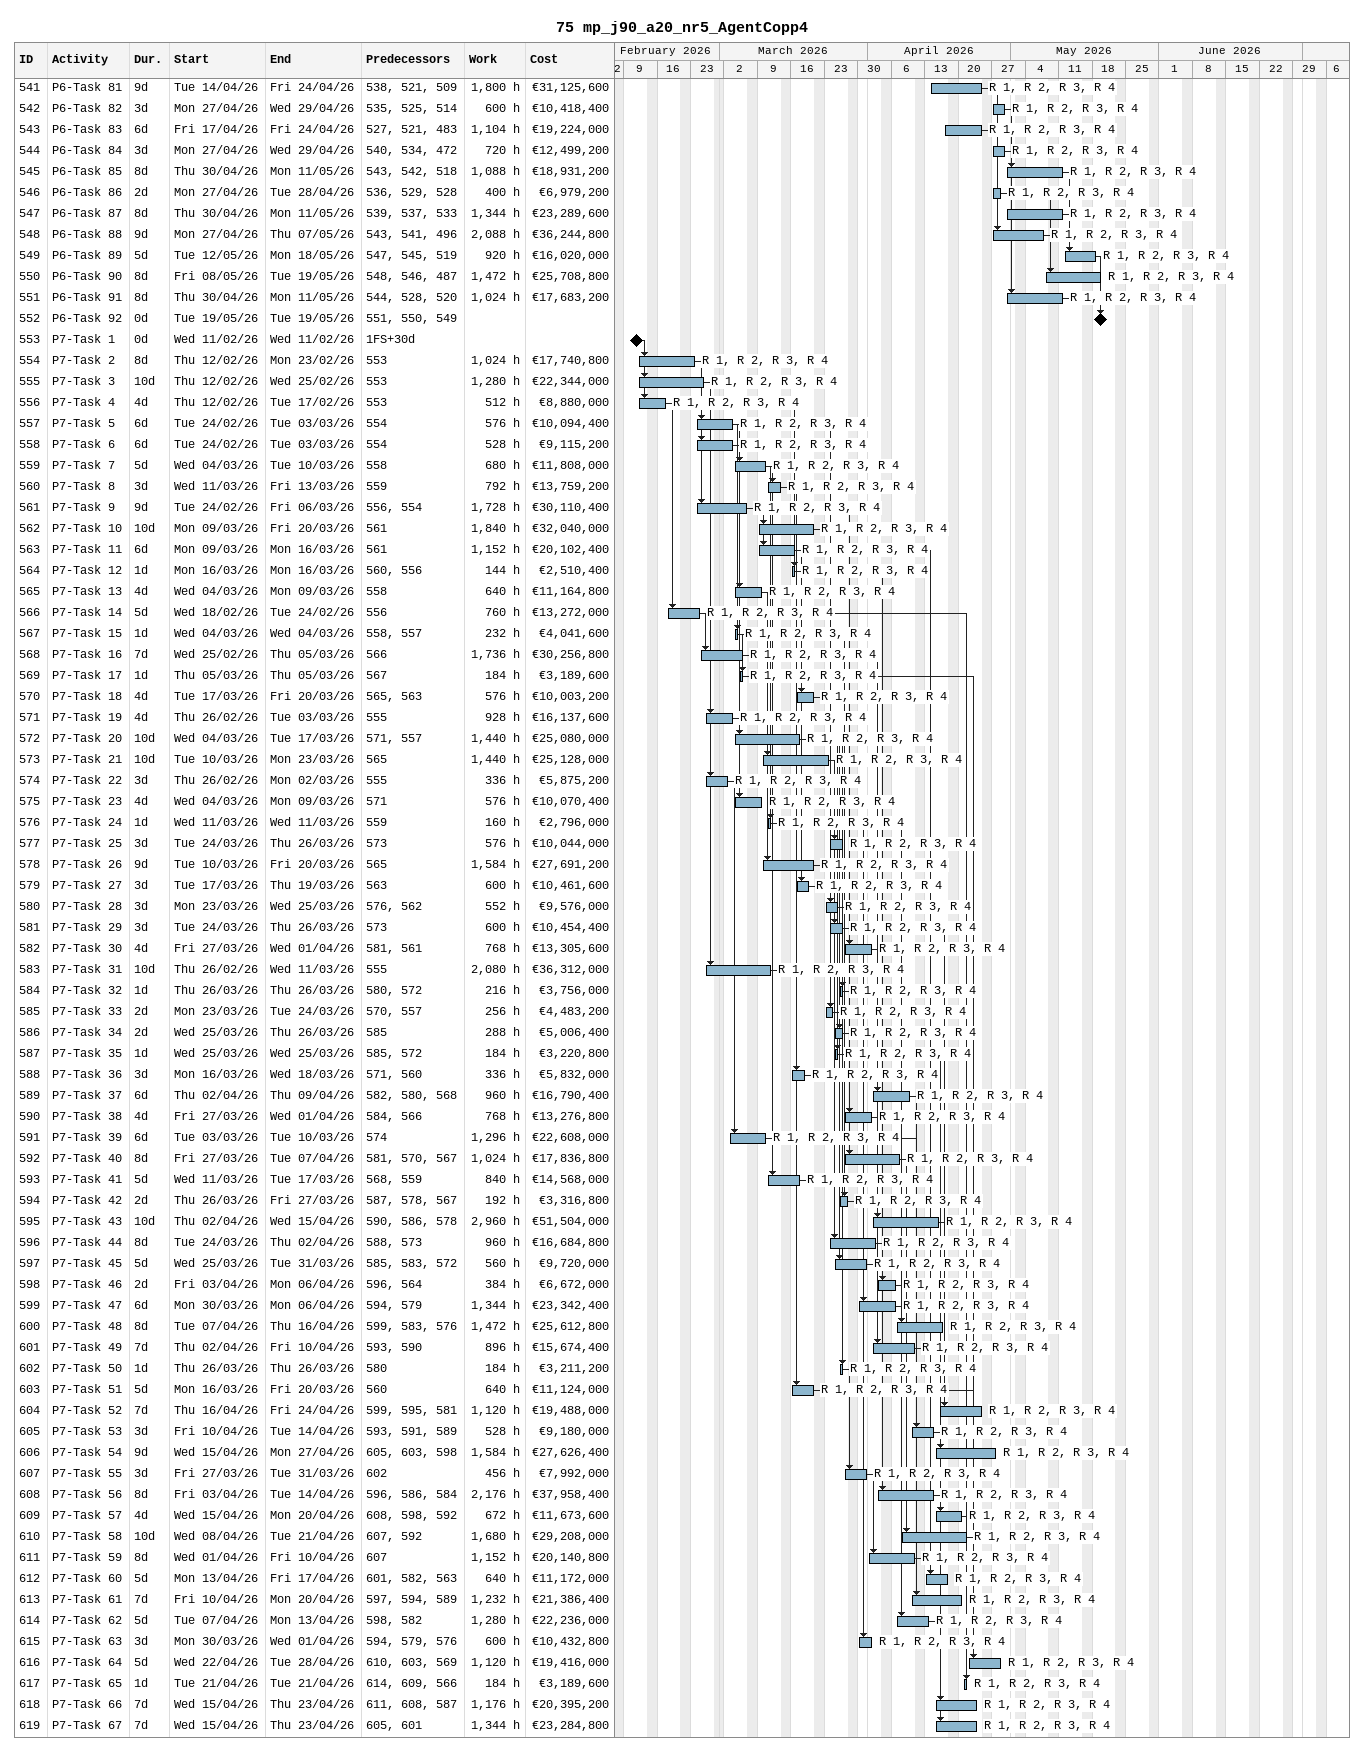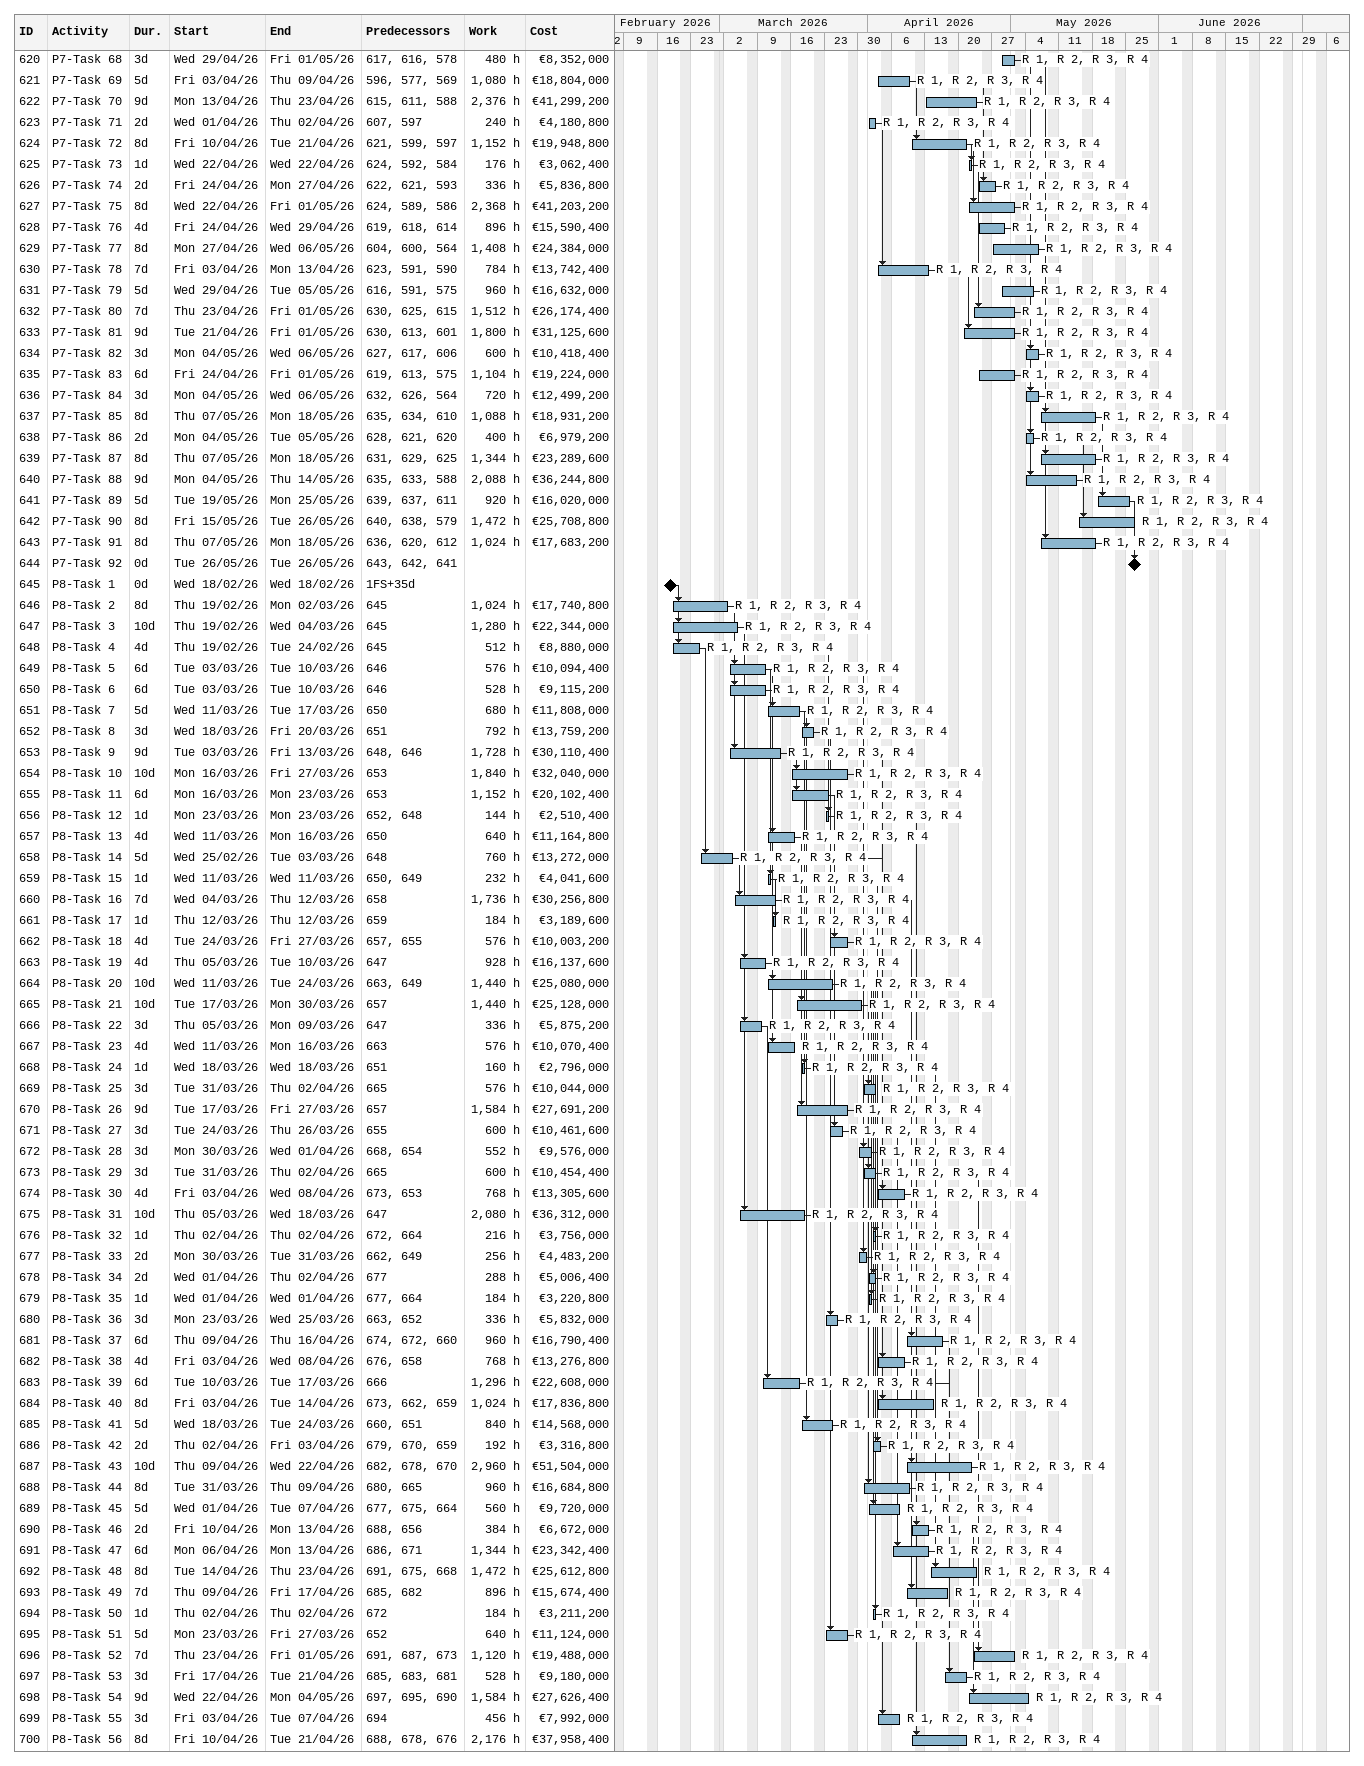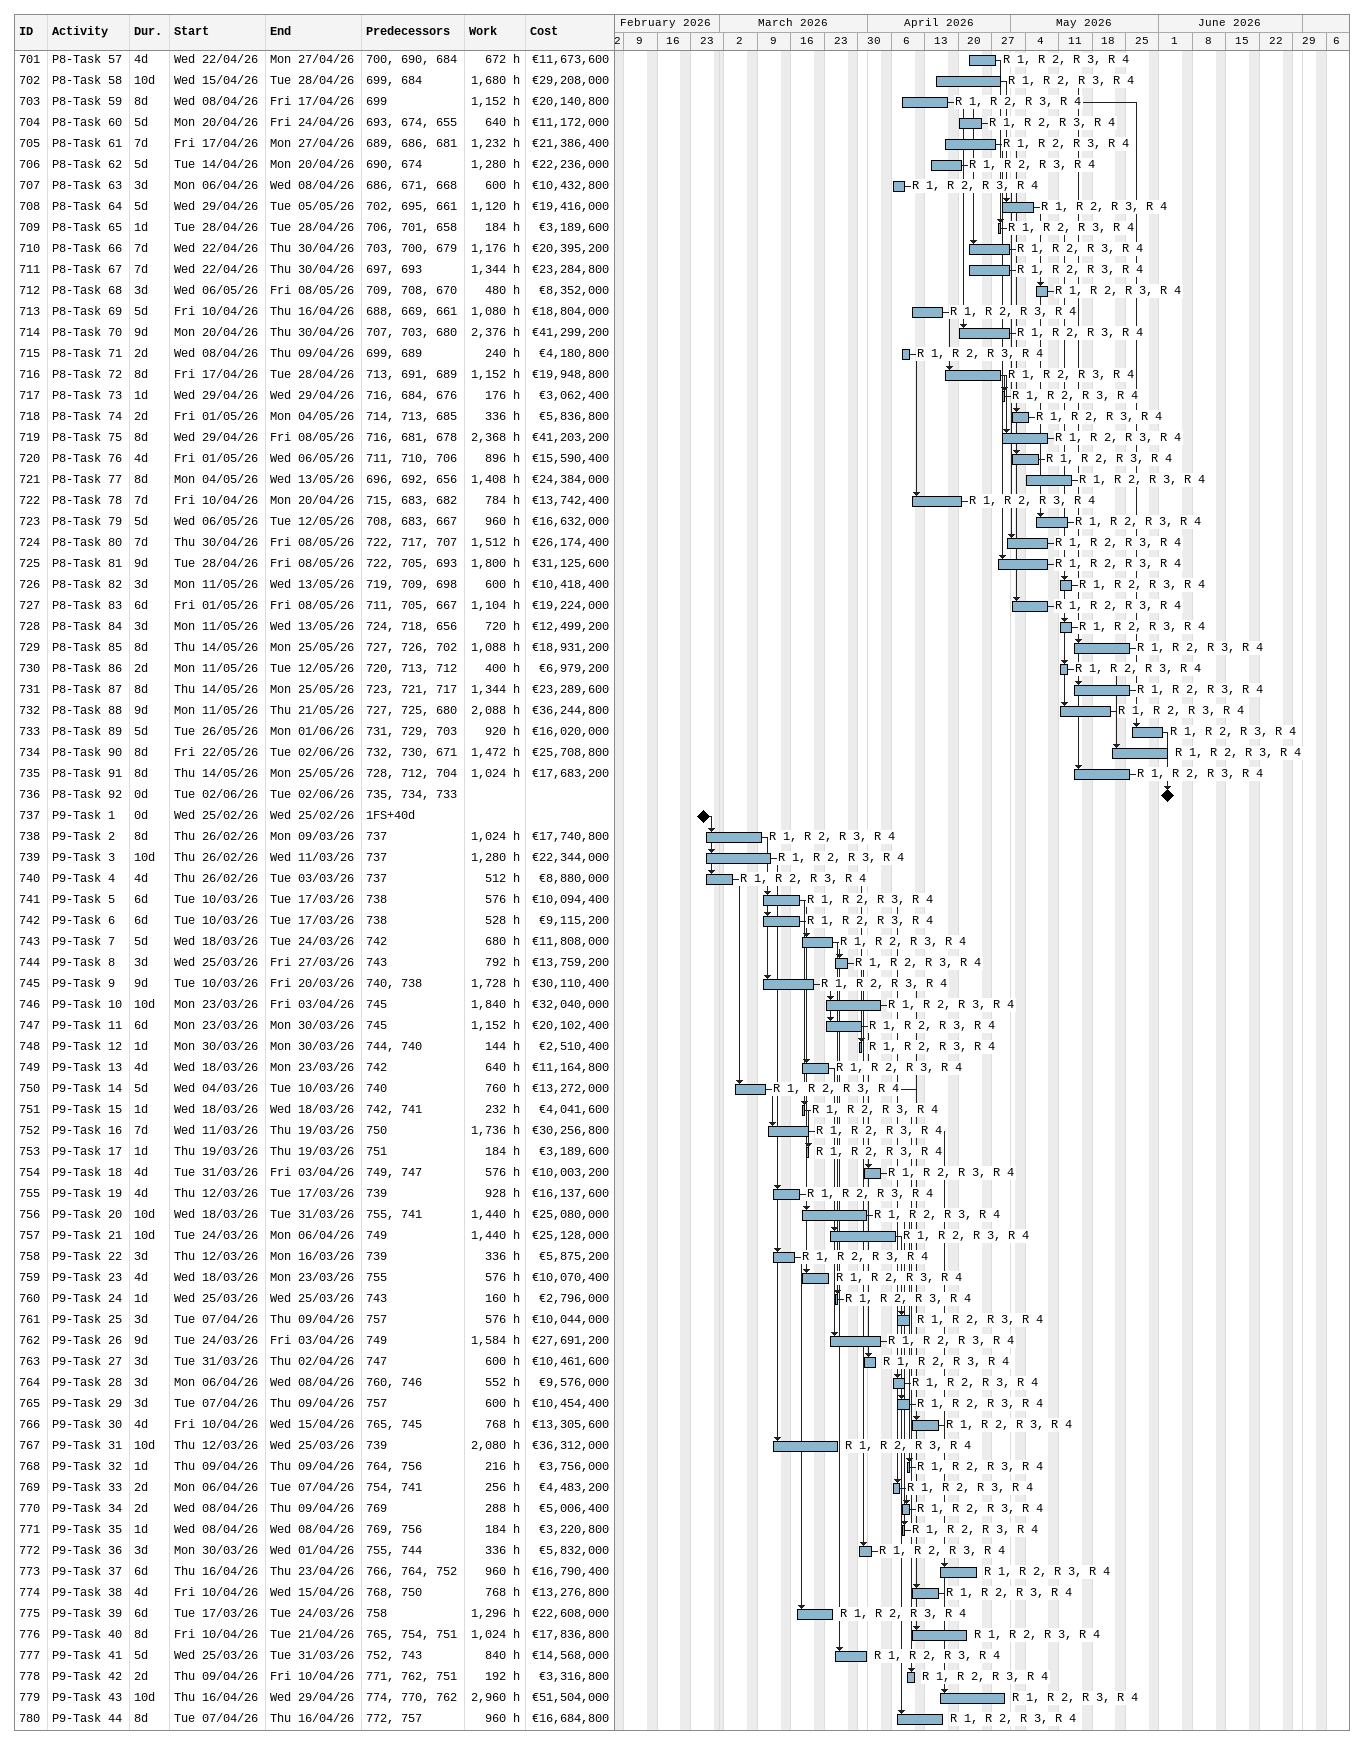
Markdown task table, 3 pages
75 mp_j90_a20_nr5_AgentCopp4

| ID | Task | Duration | Start | Finish | Predecessors | Resources | Work (h) | Cost (€) |
|---|---|---|---|---|---|---|---|---|
| 541 | P6-Task 81 | 9d | 2026-04-14 | 2026-04-24 | 538, 521, 509 | R 1, R 2, R 3, R 4 | 1800 | 31125600 |
| 542 | P6-Task 82 | 3d | 2026-04-27 | 2026-04-29 | 535, 525, 514 | R 1, R 2, R 3, R 4 | 600 | 10418400 |
| 543 | P6-Task 83 | 6d | 2026-04-17 | 2026-04-24 | 527, 521, 483 | R 1, R 2, R 3, R 4 | 1104 | 19224000 |
| 544 | P6-Task 84 | 3d | 2026-04-27 | 2026-04-29 | 540, 534, 472 | R 1, R 2, R 3, R 4 | 720 | 12499200 |
| 545 | P6-Task 85 | 8d | 2026-04-30 | 2026-05-11 | 543, 542, 518 | R 1, R 2, R 3, R 4 | 1088 | 18931200 |
| 546 | P6-Task 86 | 2d | 2026-04-27 | 2026-04-28 | 536, 529, 528 | R 1, R 2, R 3, R 4 | 400 | 6979200 |
| 547 | P6-Task 87 | 8d | 2026-04-30 | 2026-05-11 | 539, 537, 533 | R 1, R 2, R 3, R 4 | 1344 | 23289600 |
| 548 | P6-Task 88 | 9d | 2026-04-27 | 2026-05-07 | 543, 541, 496 | R 1, R 2, R 3, R 4 | 2088 | 36244800 |
| 549 | P6-Task 89 | 5d | 2026-05-12 | 2026-05-18 | 547, 545, 519 | R 1, R 2, R 3, R 4 | 920 | 16020000 |
| 550 | P6-Task 90 | 8d | 2026-05-08 | 2026-05-19 | 548, 546, 487 | R 1, R 2, R 3, R 4 | 1472 | 25708800 |
| 551 | P6-Task 91 | 8d | 2026-04-30 | 2026-05-11 | 544, 528, 520 | R 1, R 2, R 3, R 4 | 1024 | 17683200 |
| 552 | P6-Task 92 | 0d | 2026-05-19 | 2026-05-19 | 551, 550, 549 |  |  |  |
| 553 | P7-Task 1 | 0d | 2026-02-11 | 2026-02-11 | 1FS+30d |  |  |  |
| 554 | P7-Task 2 | 8d | 2026-02-12 | 2026-02-23 | 553 | R 1, R 2, R 3, R 4 | 1024 | 17740800 |
| 555 | P7-Task 3 | 10d | 2026-02-12 | 2026-02-25 | 553 | R 1, R 2, R 3, R 4 | 1280 | 22344000 |
| 556 | P7-Task 4 | 4d | 2026-02-12 | 2026-02-17 | 553 | R 1, R 2, R 3, R 4 | 512 | 8880000 |
| 557 | P7-Task 5 | 6d | 2026-02-24 | 2026-03-03 | 554 | R 1, R 2, R 3, R 4 | 576 | 10094400 |
| 558 | P7-Task 6 | 6d | 2026-02-24 | 2026-03-03 | 554 | R 1, R 2, R 3, R 4 | 528 | 9115200 |
| 559 | P7-Task 7 | 5d | 2026-03-04 | 2026-03-10 | 558 | R 1, R 2, R 3, R 4 | 680 | 11808000 |
| 560 | P7-Task 8 | 3d | 2026-03-11 | 2026-03-13 | 559 | R 1, R 2, R 3, R 4 | 792 | 13759200 |
| 561 | P7-Task 9 | 9d | 2026-02-24 | 2026-03-06 | 556, 554 | R 1, R 2, R 3, R 4 | 1728 | 30110400 |
| 562 | P7-Task 10 | 10d | 2026-03-09 | 2026-03-20 | 561 | R 1, R 2, R 3, R 4 | 1840 | 32040000 |
| 563 | P7-Task 11 | 6d | 2026-03-09 | 2026-03-16 | 561 | R 1, R 2, R 3, R 4 | 1152 | 20102400 |
| 564 | P7-Task 12 | 1d | 2026-03-16 | 2026-03-16 | 560, 556 | R 1, R 2, R 3, R 4 | 144 | 2510400 |
| 565 | P7-Task 13 | 4d | 2026-03-04 | 2026-03-09 | 558 | R 1, R 2, R 3, R 4 | 640 | 11164800 |
| 566 | P7-Task 14 | 5d | 2026-02-18 | 2026-02-24 | 556 | R 1, R 2, R 3, R 4 | 760 | 13272000 |
| 567 | P7-Task 15 | 1d | 2026-03-04 | 2026-03-04 | 558, 557 | R 1, R 2, R 3, R 4 | 232 | 4041600 |
| 568 | P7-Task 16 | 7d | 2026-02-25 | 2026-03-05 | 566 | R 1, R 2, R 3, R 4 | 1736 | 30256800 |
| 569 | P7-Task 17 | 1d | 2026-03-05 | 2026-03-05 | 567 | R 1, R 2, R 3, R 4 | 184 | 3189600 |
| 570 | P7-Task 18 | 4d | 2026-03-17 | 2026-03-20 | 565, 563 | R 1, R 2, R 3, R 4 | 576 | 10003200 |
| 571 | P7-Task 19 | 4d | 2026-02-26 | 2026-03-03 | 555 | R 1, R 2, R 3, R 4 | 928 | 16137600 |
| 572 | P7-Task 20 | 10d | 2026-03-04 | 2026-03-17 | 571, 557 | R 1, R 2, R 3, R 4 | 1440 | 25080000 |
| 573 | P7-Task 21 | 10d | 2026-03-10 | 2026-03-23 | 565 | R 1, R 2, R 3, R 4 | 1440 | 25128000 |
| 574 | P7-Task 22 | 3d | 2026-02-26 | 2026-03-02 | 555 | R 1, R 2, R 3, R 4 | 336 | 5875200 |
| 575 | P7-Task 23 | 4d | 2026-03-04 | 2026-03-09 | 571 | R 1, R 2, R 3, R 4 | 576 | 10070400 |
| 576 | P7-Task 24 | 1d | 2026-03-11 | 2026-03-11 | 559 | R 1, R 2, R 3, R 4 | 160 | 2796000 |
| 577 | P7-Task 25 | 3d | 2026-03-24 | 2026-03-26 | 573 | R 1, R 2, R 3, R 4 | 576 | 10044000 |
| 578 | P7-Task 26 | 9d | 2026-03-10 | 2026-03-20 | 565 | R 1, R 2, R 3, R 4 | 1584 | 27691200 |
| 579 | P7-Task 27 | 3d | 2026-03-17 | 2026-03-19 | 563 | R 1, R 2, R 3, R 4 | 600 | 10461600 |
| 580 | P7-Task 28 | 3d | 2026-03-23 | 2026-03-25 | 576, 562 | R 1, R 2, R 3, R 4 | 552 | 9576000 |
| 581 | P7-Task 29 | 3d | 2026-03-24 | 2026-03-26 | 573 | R 1, R 2, R 3, R 4 | 600 | 10454400 |
| 582 | P7-Task 30 | 4d | 2026-03-27 | 2026-04-01 | 581, 561 | R 1, R 2, R 3, R 4 | 768 | 13305600 |
| 583 | P7-Task 31 | 10d | 2026-02-26 | 2026-03-11 | 555 | R 1, R 2, R 3, R 4 | 2080 | 36312000 |
| 584 | P7-Task 32 | 1d | 2026-03-26 | 2026-03-26 | 580, 572 | R 1, R 2, R 3, R 4 | 216 | 3756000 |
| 585 | P7-Task 33 | 2d | 2026-03-23 | 2026-03-24 | 570, 557 | R 1, R 2, R 3, R 4 | 256 | 4483200 |
| 586 | P7-Task 34 | 2d | 2026-03-25 | 2026-03-26 | 585 | R 1, R 2, R 3, R 4 | 288 | 5006400 |
| 587 | P7-Task 35 | 1d | 2026-03-25 | 2026-03-25 | 585, 572 | R 1, R 2, R 3, R 4 | 184 | 3220800 |
| 588 | P7-Task 36 | 3d | 2026-03-16 | 2026-03-18 | 571, 560 | R 1, R 2, R 3, R 4 | 336 | 5832000 |
| 589 | P7-Task 37 | 6d | 2026-04-02 | 2026-04-09 | 582, 580, 568 | R 1, R 2, R 3, R 4 | 960 | 16790400 |
| 590 | P7-Task 38 | 4d | 2026-03-27 | 2026-04-01 | 584, 566 | R 1, R 2, R 3, R 4 | 768 | 13276800 |
| 591 | P7-Task 39 | 6d | 2026-03-03 | 2026-03-10 | 574 | R 1, R 2, R 3, R 4 | 1296 | 22608000 |
| 592 | P7-Task 40 | 8d | 2026-03-27 | 2026-04-07 | 581, 570, 567 | R 1, R 2, R 3, R 4 | 1024 | 17836800 |
| 593 | P7-Task 41 | 5d | 2026-03-11 | 2026-03-17 | 568, 559 | R 1, R 2, R 3, R 4 | 840 | 14568000 |
| 594 | P7-Task 42 | 2d | 2026-03-26 | 2026-03-27 | 587, 578, 567 | R 1, R 2, R 3, R 4 | 192 | 3316800 |
| 595 | P7-Task 43 | 10d | 2026-04-02 | 2026-04-15 | 590, 586, 578 | R 1, R 2, R 3, R 4 | 2960 | 51504000 |
| 596 | P7-Task 44 | 8d | 2026-03-24 | 2026-04-02 | 588, 573 | R 1, R 2, R 3, R 4 | 960 | 16684800 |
| 597 | P7-Task 45 | 5d | 2026-03-25 | 2026-03-31 | 585, 583, 572 | R 1, R 2, R 3, R 4 | 560 | 9720000 |
| 598 | P7-Task 46 | 2d | 2026-04-03 | 2026-04-06 | 596, 564 | R 1, R 2, R 3, R 4 | 384 | 6672000 |
| 599 | P7-Task 47 | 6d | 2026-03-30 | 2026-04-06 | 594, 579 | R 1, R 2, R 3, R 4 | 1344 | 23342400 |
| 600 | P7-Task 48 | 8d | 2026-04-07 | 2026-04-16 | 599, 583, 576 | R 1, R 2, R 3, R 4 | 1472 | 25612800 |
| 601 | P7-Task 49 | 7d | 2026-04-02 | 2026-04-10 | 593, 590 | R 1, R 2, R 3, R 4 | 896 | 15674400 |
| 602 | P7-Task 50 | 1d | 2026-03-26 | 2026-03-26 | 580 | R 1, R 2, R 3, R 4 | 184 | 3211200 |
| 603 | P7-Task 51 | 5d | 2026-03-16 | 2026-03-20 | 560 | R 1, R 2, R 3, R 4 | 640 | 11124000 |
| 604 | P7-Task 52 | 7d | 2026-04-16 | 2026-04-24 | 599, 595, 581 | R 1, R 2, R 3, R 4 | 1120 | 19488000 |
| 605 | P7-Task 53 | 3d | 2026-04-10 | 2026-04-14 | 593, 591, 589 | R 1, R 2, R 3, R 4 | 528 | 9180000 |
| 606 | P7-Task 54 | 9d | 2026-04-15 | 2026-04-27 | 605, 603, 598 | R 1, R 2, R 3, R 4 | 1584 | 27626400 |
| 607 | P7-Task 55 | 3d | 2026-03-27 | 2026-03-31 | 602 | R 1, R 2, R 3, R 4 | 456 | 7992000 |
| 608 | P7-Task 56 | 8d | 2026-04-03 | 2026-04-14 | 596, 586, 584 | R 1, R 2, R 3, R 4 | 2176 | 37958400 |
| 609 | P7-Task 57 | 4d | 2026-04-15 | 2026-04-20 | 608, 598, 592 | R 1, R 2, R 3, R 4 | 672 | 11673600 |
| 610 | P7-Task 58 | 10d | 2026-04-08 | 2026-04-21 | 607, 592 | R 1, R 2, R 3, R 4 | 1680 | 29208000 |
| 611 | P7-Task 59 | 8d | 2026-04-01 | 2026-04-10 | 607 | R 1, R 2, R 3, R 4 | 1152 | 20140800 |
| 612 | P7-Task 60 | 5d | 2026-04-13 | 2026-04-17 | 601, 582, 563 | R 1, R 2, R 3, R 4 | 640 | 11172000 |
| 613 | P7-Task 61 | 7d | 2026-04-10 | 2026-04-20 | 597, 594, 589 | R 1, R 2, R 3, R 4 | 1232 | 21386400 |
| 614 | P7-Task 62 | 5d | 2026-04-07 | 2026-04-13 | 598, 582 | R 1, R 2, R 3, R 4 | 1280 | 22236000 |
| 615 | P7-Task 63 | 3d | 2026-03-30 | 2026-04-01 | 594, 579, 576 | R 1, R 2, R 3, R 4 | 600 | 10432800 |
| 616 | P7-Task 64 | 5d | 2026-04-22 | 2026-04-28 | 610, 603, 569 | R 1, R 2, R 3, R 4 | 1120 | 19416000 |
| 617 | P7-Task 65 | 1d | 2026-04-21 | 2026-04-21 | 614, 609, 566 | R 1, R 2, R 3, R 4 | 184 | 3189600 |
| 618 | P7-Task 66 | 7d | 2026-04-15 | 2026-04-23 | 611, 608, 587 | R 1, R 2, R 3, R 4 | 1176 | 20395200 |
| 619 | P7-Task 67 | 7d | 2026-04-15 | 2026-04-23 | 605, 601 | R 1, R 2, R 3, R 4 | 1344 | 23284800 |
| 620 | P7-Task 68 | 3d | 2026-04-29 | 2026-05-01 | 617, 616, 578 | R 1, R 2, R 3, R 4 | 480 | 8352000 |
| 621 | P7-Task 69 | 5d | 2026-04-03 | 2026-04-09 | 596, 577, 569 | R 1, R 2, R 3, R 4 | 1080 | 18804000 |
| 622 | P7-Task 70 | 9d | 2026-04-13 | 2026-04-23 | 615, 611, 588 | R 1, R 2, R 3, R 4 | 2376 | 41299200 |
| 623 | P7-Task 71 | 2d | 2026-04-01 | 2026-04-02 | 607, 597 | R 1, R 2, R 3, R 4 | 240 | 4180800 |
| 624 | P7-Task 72 | 8d | 2026-04-10 | 2026-04-21 | 621, 599, 597 | R 1, R 2, R 3, R 4 | 1152 | 19948800 |
| 625 | P7-Task 73 | 1d | 2026-04-22 | 2026-04-22 | 624, 592, 584 | R 1, R 2, R 3, R 4 | 176 | 3062400 |
| 626 | P7-Task 74 | 2d | 2026-04-24 | 2026-04-27 | 622, 621, 593 | R 1, R 2, R 3, R 4 | 336 | 5836800 |
| 627 | P7-Task 75 | 8d | 2026-04-22 | 2026-05-01 | 624, 589, 586 | R 1, R 2, R 3, R 4 | 2368 | 41203200 |
| 628 | P7-Task 76 | 4d | 2026-04-24 | 2026-04-29 | 619, 618, 614 | R 1, R 2, R 3, R 4 | 896 | 15590400 |
| 629 | P7-Task 77 | 8d | 2026-04-27 | 2026-05-06 | 604, 600, 564 | R 1, R 2, R 3, R 4 | 1408 | 24384000 |
| 630 | P7-Task 78 | 7d | 2026-04-03 | 2026-04-13 | 623, 591, 590 | R 1, R 2, R 3, R 4 | 784 | 13742400 |
| 631 | P7-Task 79 | 5d | 2026-04-29 | 2026-05-05 | 616, 591, 575 | R 1, R 2, R 3, R 4 | 960 | 16632000 |
| 632 | P7-Task 80 | 7d | 2026-04-23 | 2026-05-01 | 630, 625, 615 | R 1, R 2, R 3, R 4 | 1512 | 26174400 |
| 633 | P7-Task 81 | 9d | 2026-04-21 | 2026-05-01 | 630, 613, 601 | R 1, R 2, R 3, R 4 | 1800 | 31125600 |
| 634 | P7-Task 82 | 3d | 2026-05-04 | 2026-05-06 | 627, 617, 606 | R 1, R 2, R 3, R 4 | 600 | 10418400 |
| 635 | P7-Task 83 | 6d | 2026-04-24 | 2026-05-01 | 619, 613, 575 | R 1, R 2, R 3, R 4 | 1104 | 19224000 |
| 636 | P7-Task 84 | 3d | 2026-05-04 | 2026-05-06 | 632, 626, 564 | R 1, R 2, R 3, R 4 | 720 | 12499200 |
| 637 | P7-Task 85 | 8d | 2026-05-07 | 2026-05-18 | 635, 634, 610 | R 1, R 2, R 3, R 4 | 1088 | 18931200 |
| 638 | P7-Task 86 | 2d | 2026-05-04 | 2026-05-05 | 628, 621, 620 | R 1, R 2, R 3, R 4 | 400 | 6979200 |
| 639 | P7-Task 87 | 8d | 2026-05-07 | 2026-05-18 | 631, 629, 625 | R 1, R 2, R 3, R 4 | 1344 | 23289600 |
| 640 | P7-Task 88 | 9d | 2026-05-04 | 2026-05-14 | 635, 633, 588 | R 1, R 2, R 3, R 4 | 2088 | 36244800 |
| 641 | P7-Task 89 | 5d | 2026-05-19 | 2026-05-25 | 639, 637, 611 | R 1, R 2, R 3, R 4 | 920 | 16020000 |
| 642 | P7-Task 90 | 8d | 2026-05-15 | 2026-05-26 | 640, 638, 579 | R 1, R 2, R 3, R 4 | 1472 | 25708800 |
| 643 | P7-Task 91 | 8d | 2026-05-07 | 2026-05-18 | 636, 620, 612 | R 1, R 2, R 3, R 4 | 1024 | 17683200 |
| 644 | P7-Task 92 | 0d | 2026-05-26 | 2026-05-26 | 643, 642, 641 |  |  |  |
| 645 | P8-Task 1 | 0d | 2026-02-18 | 2026-02-18 | 1FS+35d |  |  |  |
| 646 | P8-Task 2 | 8d | 2026-02-19 | 2026-03-02 | 645 | R 1, R 2, R 3, R 4 | 1024 | 17740800 |
| 647 | P8-Task 3 | 10d | 2026-02-19 | 2026-03-04 | 645 | R 1, R 2, R 3, R 4 | 1280 | 22344000 |
| 648 | P8-Task 4 | 4d | 2026-02-19 | 2026-02-24 | 645 | R 1, R 2, R 3, R 4 | 512 | 8880000 |
| 649 | P8-Task 5 | 6d | 2026-03-03 | 2026-03-10 | 646 | R 1, R 2, R 3, R 4 | 576 | 10094400 |
| 650 | P8-Task 6 | 6d | 2026-03-03 | 2026-03-10 | 646 | R 1, R 2, R 3, R 4 | 528 | 9115200 |
| 651 | P8-Task 7 | 5d | 2026-03-11 | 2026-03-17 | 650 | R 1, R 2, R 3, R 4 | 680 | 11808000 |
| 652 | P8-Task 8 | 3d | 2026-03-18 | 2026-03-20 | 651 | R 1, R 2, R 3, R 4 | 792 | 13759200 |
| 653 | P8-Task 9 | 9d | 2026-03-03 | 2026-03-13 | 648, 646 | R 1, R 2, R 3, R 4 | 1728 | 30110400 |
| 654 | P8-Task 10 | 10d | 2026-03-16 | 2026-03-27 | 653 | R 1, R 2, R 3, R 4 | 1840 | 32040000 |
| 655 | P8-Task 11 | 6d | 2026-03-16 | 2026-03-23 | 653 | R 1, R 2, R 3, R 4 | 1152 | 20102400 |
| 656 | P8-Task 12 | 1d | 2026-03-23 | 2026-03-23 | 652, 648 | R 1, R 2, R 3, R 4 | 144 | 2510400 |
| 657 | P8-Task 13 | 4d | 2026-03-11 | 2026-03-16 | 650 | R 1, R 2, R 3, R 4 | 640 | 11164800 |
| 658 | P8-Task 14 | 5d | 2026-02-25 | 2026-03-03 | 648 | R 1, R 2, R 3, R 4 | 760 | 13272000 |
| 659 | P8-Task 15 | 1d | 2026-03-11 | 2026-03-11 | 650, 649 | R 1, R 2, R 3, R 4 | 232 | 4041600 |
| 660 | P8-Task 16 | 7d | 2026-03-04 | 2026-03-12 | 658 | R 1, R 2, R 3, R 4 | 1736 | 30256800 |
| 661 | P8-Task 17 | 1d | 2026-03-12 | 2026-03-12 | 659 | R 1, R 2, R 3, R 4 | 184 | 3189600 |
| 662 | P8-Task 18 | 4d | 2026-03-24 | 2026-03-27 | 657, 655 | R 1, R 2, R 3, R 4 | 576 | 10003200 |
| 663 | P8-Task 19 | 4d | 2026-03-05 | 2026-03-10 | 647 | R 1, R 2, R 3, R 4 | 928 | 16137600 |
| 664 | P8-Task 20 | 10d | 2026-03-11 | 2026-03-24 | 663, 649 | R 1, R 2, R 3, R 4 | 1440 | 25080000 |
| 665 | P8-Task 21 | 10d | 2026-03-17 | 2026-03-30 | 657 | R 1, R 2, R 3, R 4 | 1440 | 25128000 |
| 666 | P8-Task 22 | 3d | 2026-03-05 | 2026-03-09 | 647 | R 1, R 2, R 3, R 4 | 336 | 5875200 |
| 667 | P8-Task 23 | 4d | 2026-03-11 | 2026-03-16 | 663 | R 1, R 2, R 3, R 4 | 576 | 10070400 |
| 668 | P8-Task 24 | 1d | 2026-03-18 | 2026-03-18 | 651 | R 1, R 2, R 3, R 4 | 160 | 2796000 |
| 669 | P8-Task 25 | 3d | 2026-03-31 | 2026-04-02 | 665 | R 1, R 2, R 3, R 4 | 576 | 10044000 |
| 670 | P8-Task 26 | 9d | 2026-03-17 | 2026-03-27 | 657 | R 1, R 2, R 3, R 4 | 1584 | 27691200 |
| 671 | P8-Task 27 | 3d | 2026-03-24 | 2026-03-26 | 655 | R 1, R 2, R 3, R 4 | 600 | 10461600 |
| 672 | P8-Task 28 | 3d | 2026-03-30 | 2026-04-01 | 668, 654 | R 1, R 2, R 3, R 4 | 552 | 9576000 |
| 673 | P8-Task 29 | 3d | 2026-03-31 | 2026-04-02 | 665 | R 1, R 2, R 3, R 4 | 600 | 10454400 |
| 674 | P8-Task 30 | 4d | 2026-04-03 | 2026-04-08 | 673, 653 | R 1, R 2, R 3, R 4 | 768 | 13305600 |
| 675 | P8-Task 31 | 10d | 2026-03-05 | 2026-03-18 | 647 | R 1, R 2, R 3, R 4 | 2080 | 36312000 |
| 676 | P8-Task 32 | 1d | 2026-04-02 | 2026-04-02 | 672, 664 | R 1, R 2, R 3, R 4 | 216 | 3756000 |
| 677 | P8-Task 33 | 2d | 2026-03-30 | 2026-03-31 | 662, 649 | R 1, R 2, R 3, R 4 | 256 | 4483200 |
| 678 | P8-Task 34 | 2d | 2026-04-01 | 2026-04-02 | 677 | R 1, R 2, R 3, R 4 | 288 | 5006400 |
| 679 | P8-Task 35 | 1d | 2026-04-01 | 2026-04-01 | 677, 664 | R 1, R 2, R 3, R 4 | 184 | 3220800 |
| 680 | P8-Task 36 | 3d | 2026-03-23 | 2026-03-25 | 663, 652 | R 1, R 2, R 3, R 4 | 336 | 5832000 |
| 681 | P8-Task 37 | 6d | 2026-04-09 | 2026-04-16 | 674, 672, 660 | R 1, R 2, R 3, R 4 | 960 | 16790400 |
| 682 | P8-Task 38 | 4d | 2026-04-03 | 2026-04-08 | 676, 658 | R 1, R 2, R 3, R 4 | 768 | 13276800 |
| 683 | P8-Task 39 | 6d | 2026-03-10 | 2026-03-17 | 666 | R 1, R 2, R 3, R 4 | 1296 | 22608000 |
| 684 | P8-Task 40 | 8d | 2026-04-03 | 2026-04-14 | 673, 662, 659 | R 1, R 2, R 3, R 4 | 1024 | 17836800 |
| 685 | P8-Task 41 | 5d | 2026-03-18 | 2026-03-24 | 660, 651 | R 1, R 2, R 3, R 4 | 840 | 14568000 |
| 686 | P8-Task 42 | 2d | 2026-04-02 | 2026-04-03 | 679, 670, 659 | R 1, R 2, R 3, R 4 | 192 | 3316800 |
| 687 | P8-Task 43 | 10d | 2026-04-09 | 2026-04-22 | 682, 678, 670 | R 1, R 2, R 3, R 4 | 2960 | 51504000 |
| 688 | P8-Task 44 | 8d | 2026-03-31 | 2026-04-09 | 680, 665 | R 1, R 2, R 3, R 4 | 960 | 16684800 |
| 689 | P8-Task 45 | 5d | 2026-04-01 | 2026-04-07 | 677, 675, 664 | R 1, R 2, R 3, R 4 | 560 | 9720000 |
| 690 | P8-Task 46 | 2d | 2026-04-10 | 2026-04-13 | 688, 656 | R 1, R 2, R 3, R 4 | 384 | 6672000 |
| 691 | P8-Task 47 | 6d | 2026-04-06 | 2026-04-13 | 686, 671 | R 1, R 2, R 3, R 4 | 1344 | 23342400 |
| 692 | P8-Task 48 | 8d | 2026-04-14 | 2026-04-23 | 691, 675, 668 | R 1, R 2, R 3, R 4 | 1472 | 25612800 |
| 693 | P8-Task 49 | 7d | 2026-04-09 | 2026-04-17 | 685, 682 | R 1, R 2, R 3, R 4 | 896 | 15674400 |
| 694 | P8-Task 50 | 1d | 2026-04-02 | 2026-04-02 | 672 | R 1, R 2, R 3, R 4 | 184 | 3211200 |
| 695 | P8-Task 51 | 5d | 2026-03-23 | 2026-03-27 | 652 | R 1, R 2, R 3, R 4 | 640 | 11124000 |
| 696 | P8-Task 52 | 7d | 2026-04-23 | 2026-05-01 | 691, 687, 673 | R 1, R 2, R 3, R 4 | 1120 | 19488000 |
| 697 | P8-Task 53 | 3d | 2026-04-17 | 2026-04-21 | 685, 683, 681 | R 1, R 2, R 3, R 4 | 528 | 9180000 |
| 698 | P8-Task 54 | 9d | 2026-04-22 | 2026-05-04 | 697, 695, 690 | R 1, R 2, R 3, R 4 | 1584 | 27626400 |
| 699 | P8-Task 55 | 3d | 2026-04-03 | 2026-04-07 | 694 | R 1, R 2, R 3, R 4 | 456 | 7992000 |
| 700 | P8-Task 56 | 8d | 2026-04-10 | 2026-04-21 | 688, 678, 676 | R 1, R 2, R 3, R 4 | 2176 | 37958400 |
| 701 | P8-Task 57 | 4d | 2026-04-22 | 2026-04-27 | 700, 690, 684 | R 1, R 2, R 3, R 4 | 672 | 11673600 |
| 702 | P8-Task 58 | 10d | 2026-04-15 | 2026-04-28 | 699, 684 | R 1, R 2, R 3, R 4 | 1680 | 29208000 |
| 703 | P8-Task 59 | 8d | 2026-04-08 | 2026-04-17 | 699 | R 1, R 2, R 3, R 4 | 1152 | 20140800 |
| 704 | P8-Task 60 | 5d | 2026-04-20 | 2026-04-24 | 693, 674, 655 | R 1, R 2, R 3, R 4 | 640 | 11172000 |
| 705 | P8-Task 61 | 7d | 2026-04-17 | 2026-04-27 | 689, 686, 681 | R 1, R 2, R 3, R 4 | 1232 | 21386400 |
| 706 | P8-Task 62 | 5d | 2026-04-14 | 2026-04-20 | 690, 674 | R 1, R 2, R 3, R 4 | 1280 | 22236000 |
| 707 | P8-Task 63 | 3d | 2026-04-06 | 2026-04-08 | 686, 671, 668 | R 1, R 2, R 3, R 4 | 600 | 10432800 |
| 708 | P8-Task 64 | 5d | 2026-04-29 | 2026-05-05 | 702, 695, 661 | R 1, R 2, R 3, R 4 | 1120 | 19416000 |
| 709 | P8-Task 65 | 1d | 2026-04-28 | 2026-04-28 | 706, 701, 658 | R 1, R 2, R 3, R 4 | 184 | 3189600 |
| 710 | P8-Task 66 | 7d | 2026-04-22 | 2026-04-30 | 703, 700, 679 | R 1, R 2, R 3, R 4 | 1176 | 20395200 |
| 711 | P8-Task 67 | 7d | 2026-04-22 | 2026-04-30 | 697, 693 | R 1, R 2, R 3, R 4 | 1344 | 23284800 |
| 712 | P8-Task 68 | 3d | 2026-05-06 | 2026-05-08 | 709, 708, 670 | R 1, R 2, R 3, R 4 | 480 | 8352000 |
| 713 | P8-Task 69 | 5d | 2026-04-10 | 2026-04-16 | 688, 669, 661 | R 1, R 2, R 3, R 4 | 1080 | 18804000 |
| 714 | P8-Task 70 | 9d | 2026-04-20 | 2026-04-30 | 707, 703, 680 | R 1, R 2, R 3, R 4 | 2376 | 41299200 |
| 715 | P8-Task 71 | 2d | 2026-04-08 | 2026-04-09 | 699, 689 | R 1, R 2, R 3, R 4 | 240 | 4180800 |
| 716 | P8-Task 72 | 8d | 2026-04-17 | 2026-04-28 | 713, 691, 689 | R 1, R 2, R 3, R 4 | 1152 | 19948800 |
| 717 | P8-Task 73 | 1d | 2026-04-29 | 2026-04-29 | 716, 684, 676 | R 1, R 2, R 3, R 4 | 176 | 3062400 |
| 718 | P8-Task 74 | 2d | 2026-05-01 | 2026-05-04 | 714, 713, 685 | R 1, R 2, R 3, R 4 | 336 | 5836800 |
| 719 | P8-Task 75 | 8d | 2026-04-29 | 2026-05-08 | 716, 681, 678 | R 1, R 2, R 3, R 4 | 2368 | 41203200 |
| 720 | P8-Task 76 | 4d | 2026-05-01 | 2026-05-06 | 711, 710, 706 | R 1, R 2, R 3, R 4 | 896 | 15590400 |
| 721 | P8-Task 77 | 8d | 2026-05-04 | 2026-05-13 | 696, 692, 656 | R 1, R 2, R 3, R 4 | 1408 | 24384000 |
| 722 | P8-Task 78 | 7d | 2026-04-10 | 2026-04-20 | 715, 683, 682 | R 1, R 2, R 3, R 4 | 784 | 13742400 |
| 723 | P8-Task 79 | 5d | 2026-05-06 | 2026-05-12 | 708, 683, 667 | R 1, R 2, R 3, R 4 | 960 | 16632000 |
| 724 | P8-Task 80 | 7d | 2026-04-30 | 2026-05-08 | 722, 717, 707 | R 1, R 2, R 3, R 4 | 1512 | 26174400 |
| 725 | P8-Task 81 | 9d | 2026-04-28 | 2026-05-08 | 722, 705, 693 | R 1, R 2, R 3, R 4 | 1800 | 31125600 |
| 726 | P8-Task 82 | 3d | 2026-05-11 | 2026-05-13 | 719, 709, 698 | R 1, R 2, R 3, R 4 | 600 | 10418400 |
| 727 | P8-Task 83 | 6d | 2026-05-01 | 2026-05-08 | 711, 705, 667 | R 1, R 2, R 3, R 4 | 1104 | 19224000 |
| 728 | P8-Task 84 | 3d | 2026-05-11 | 2026-05-13 | 724, 718, 656 | R 1, R 2, R 3, R 4 | 720 | 12499200 |
| 729 | P8-Task 85 | 8d | 2026-05-14 | 2026-05-25 | 727, 726, 702 | R 1, R 2, R 3, R 4 | 1088 | 18931200 |
| 730 | P8-Task 86 | 2d | 2026-05-11 | 2026-05-12 | 720, 713, 712 | R 1, R 2, R 3, R 4 | 400 | 6979200 |
| 731 | P8-Task 87 | 8d | 2026-05-14 | 2026-05-25 | 723, 721, 717 | R 1, R 2, R 3, R 4 | 1344 | 23289600 |
| 732 | P8-Task 88 | 9d | 2026-05-11 | 2026-05-21 | 727, 725, 680 | R 1, R 2, R 3, R 4 | 2088 | 36244800 |
| 733 | P8-Task 89 | 5d | 2026-05-26 | 2026-06-01 | 731, 729, 703 | R 1, R 2, R 3, R 4 | 920 | 16020000 |
| 734 | P8-Task 90 | 8d | 2026-05-22 | 2026-06-02 | 732, 730, 671 | R 1, R 2, R 3, R 4 | 1472 | 25708800 |
| 735 | P8-Task 91 | 8d | 2026-05-14 | 2026-05-25 | 728, 712, 704 | R 1, R 2, R 3, R 4 | 1024 | 17683200 |
| 736 | P8-Task 92 | 0d | 2026-06-02 | 2026-06-02 | 735, 734, 733 |  |  |  |
| 737 | P9-Task 1 | 0d | 2026-02-25 | 2026-02-25 | 1FS+40d |  |  |  |
| 738 | P9-Task 2 | 8d | 2026-02-26 | 2026-03-09 | 737 | R 1, R 2, R 3, R 4 | 1024 | 17740800 |
| 739 | P9-Task 3 | 10d | 2026-02-26 | 2026-03-11 | 737 | R 1, R 2, R 3, R 4 | 1280 | 22344000 |
| 740 | P9-Task 4 | 4d | 2026-02-26 | 2026-03-03 | 737 | R 1, R 2, R 3, R 4 | 512 | 8880000 |
| 741 | P9-Task 5 | 6d | 2026-03-10 | 2026-03-17 | 738 | R 1, R 2, R 3, R 4 | 576 | 10094400 |
| 742 | P9-Task 6 | 6d | 2026-03-10 | 2026-03-17 | 738 | R 1, R 2, R 3, R 4 | 528 | 9115200 |
| 743 | P9-Task 7 | 5d | 2026-03-18 | 2026-03-24 | 742 | R 1, R 2, R 3, R 4 | 680 | 11808000 |
| 744 | P9-Task 8 | 3d | 2026-03-25 | 2026-03-27 | 743 | R 1, R 2, R 3, R 4 | 792 | 13759200 |
| 745 | P9-Task 9 | 9d | 2026-03-10 | 2026-03-20 | 740, 738 | R 1, R 2, R 3, R 4 | 1728 | 30110400 |
| 746 | P9-Task 10 | 10d | 2026-03-23 | 2026-04-03 | 745 | R 1, R 2, R 3, R 4 | 1840 | 32040000 |
| 747 | P9-Task 11 | 6d | 2026-03-23 | 2026-03-30 | 745 | R 1, R 2, R 3, R 4 | 1152 | 20102400 |
| 748 | P9-Task 12 | 1d | 2026-03-30 | 2026-03-30 | 744, 740 | R 1, R 2, R 3, R 4 | 144 | 2510400 |
| 749 | P9-Task 13 | 4d | 2026-03-18 | 2026-03-23 | 742 | R 1, R 2, R 3, R 4 | 640 | 11164800 |
| 750 | P9-Task 14 | 5d | 2026-03-04 | 2026-03-10 | 740 | R 1, R 2, R 3, R 4 | 760 | 13272000 |
| 751 | P9-Task 15 | 1d | 2026-03-18 | 2026-03-18 | 742, 741 | R 1, R 2, R 3, R 4 | 232 | 4041600 |
| 752 | P9-Task 16 | 7d | 2026-03-11 | 2026-03-19 | 750 | R 1, R 2, R 3, R 4 | 1736 | 30256800 |
| 753 | P9-Task 17 | 1d | 2026-03-19 | 2026-03-19 | 751 | R 1, R 2, R 3, R 4 | 184 | 3189600 |
| 754 | P9-Task 18 | 4d | 2026-03-31 | 2026-04-03 | 749, 747 | R 1, R 2, R 3, R 4 | 576 | 10003200 |
| 755 | P9-Task 19 | 4d | 2026-03-12 | 2026-03-17 | 739 | R 1, R 2, R 3, R 4 | 928 | 16137600 |
| 756 | P9-Task 20 | 10d | 2026-03-18 | 2026-03-31 | 755, 741 | R 1, R 2, R 3, R 4 | 1440 | 25080000 |
| 757 | P9-Task 21 | 10d | 2026-03-24 | 2026-04-06 | 749 | R 1, R 2, R 3, R 4 | 1440 | 25128000 |
| 758 | P9-Task 22 | 3d | 2026-03-12 | 2026-03-16 | 739 | R 1, R 2, R 3, R 4 | 336 | 5875200 |
| 759 | P9-Task 23 | 4d | 2026-03-18 | 2026-03-23 | 755 | R 1, R 2, R 3, R 4 | 576 | 10070400 |
| 760 | P9-Task 24 | 1d | 2026-03-25 | 2026-03-25 | 743 | R 1, R 2, R 3, R 4 | 160 | 2796000 |
| 761 | P9-Task 25 | 3d | 2026-04-07 | 2026-04-09 | 757 | R 1, R 2, R 3, R 4 | 576 | 10044000 |
| 762 | P9-Task 26 | 9d | 2026-03-24 | 2026-04-03 | 749 | R 1, R 2, R 3, R 4 | 1584 | 27691200 |
| 763 | P9-Task 27 | 3d | 2026-03-31 | 2026-04-02 | 747 | R 1, R 2, R 3, R 4 | 600 | 10461600 |
| 764 | P9-Task 28 | 3d | 2026-04-06 | 2026-04-08 | 760, 746 | R 1, R 2, R 3, R 4 | 552 | 9576000 |
| 765 | P9-Task 29 | 3d | 2026-04-07 | 2026-04-09 | 757 | R 1, R 2, R 3, R 4 | 600 | 10454400 |
| 766 | P9-Task 30 | 4d | 2026-04-10 | 2026-04-15 | 765, 745 | R 1, R 2, R 3, R 4 | 768 | 13305600 |
| 767 | P9-Task 31 | 10d | 2026-03-12 | 2026-03-25 | 739 | R 1, R 2, R 3, R 4 | 2080 | 36312000 |
| 768 | P9-Task 32 | 1d | 2026-04-09 | 2026-04-09 | 764, 756 | R 1, R 2, R 3, R 4 | 216 | 3756000 |
| 769 | P9-Task 33 | 2d | 2026-04-06 | 2026-04-07 | 754, 741 | R 1, R 2, R 3, R 4 | 256 | 4483200 |
| 770 | P9-Task 34 | 2d | 2026-04-08 | 2026-04-09 | 769 | R 1, R 2, R 3, R 4 | 288 | 5006400 |
| 771 | P9-Task 35 | 1d | 2026-04-08 | 2026-04-08 | 769, 756 | R 1, R 2, R 3, R 4 | 184 | 3220800 |
| 772 | P9-Task 36 | 3d | 2026-03-30 | 2026-04-01 | 755, 744 | R 1, R 2, R 3, R 4 | 336 | 5832000 |
| 773 | P9-Task 37 | 6d | 2026-04-16 | 2026-04-23 | 766, 764, 752 | R 1, R 2, R 3, R 4 | 960 | 16790400 |
| 774 | P9-Task 38 | 4d | 2026-04-10 | 2026-04-15 | 768, 750 | R 1, R 2, R 3, R 4 | 768 | 13276800 |
| 775 | P9-Task 39 | 6d | 2026-03-17 | 2026-03-24 | 758 | R 1, R 2, R 3, R 4 | 1296 | 22608000 |
| 776 | P9-Task 40 | 8d | 2026-04-10 | 2026-04-21 | 765, 754, 751 | R 1, R 2, R 3, R 4 | 1024 | 17836800 |
| 777 | P9-Task 41 | 5d | 2026-03-25 | 2026-03-31 | 752, 743 | R 1, R 2, R 3, R 4 | 840 | 14568000 |
| 778 | P9-Task 42 | 2d | 2026-04-09 | 2026-04-10 | 771, 762, 751 | R 1, R 2, R 3, R 4 | 192 | 3316800 |
| 779 | P9-Task 43 | 10d | 2026-04-16 | 2026-04-29 | 774, 770, 762 | R 1, R 2, R 3, R 4 | 2960 | 51504000 |
| 780 | P9-Task 44 | 8d | 2026-04-07 | 2026-04-16 | 772, 757 | R 1, R 2, R 3, R 4 | 960 | 16684800 |
